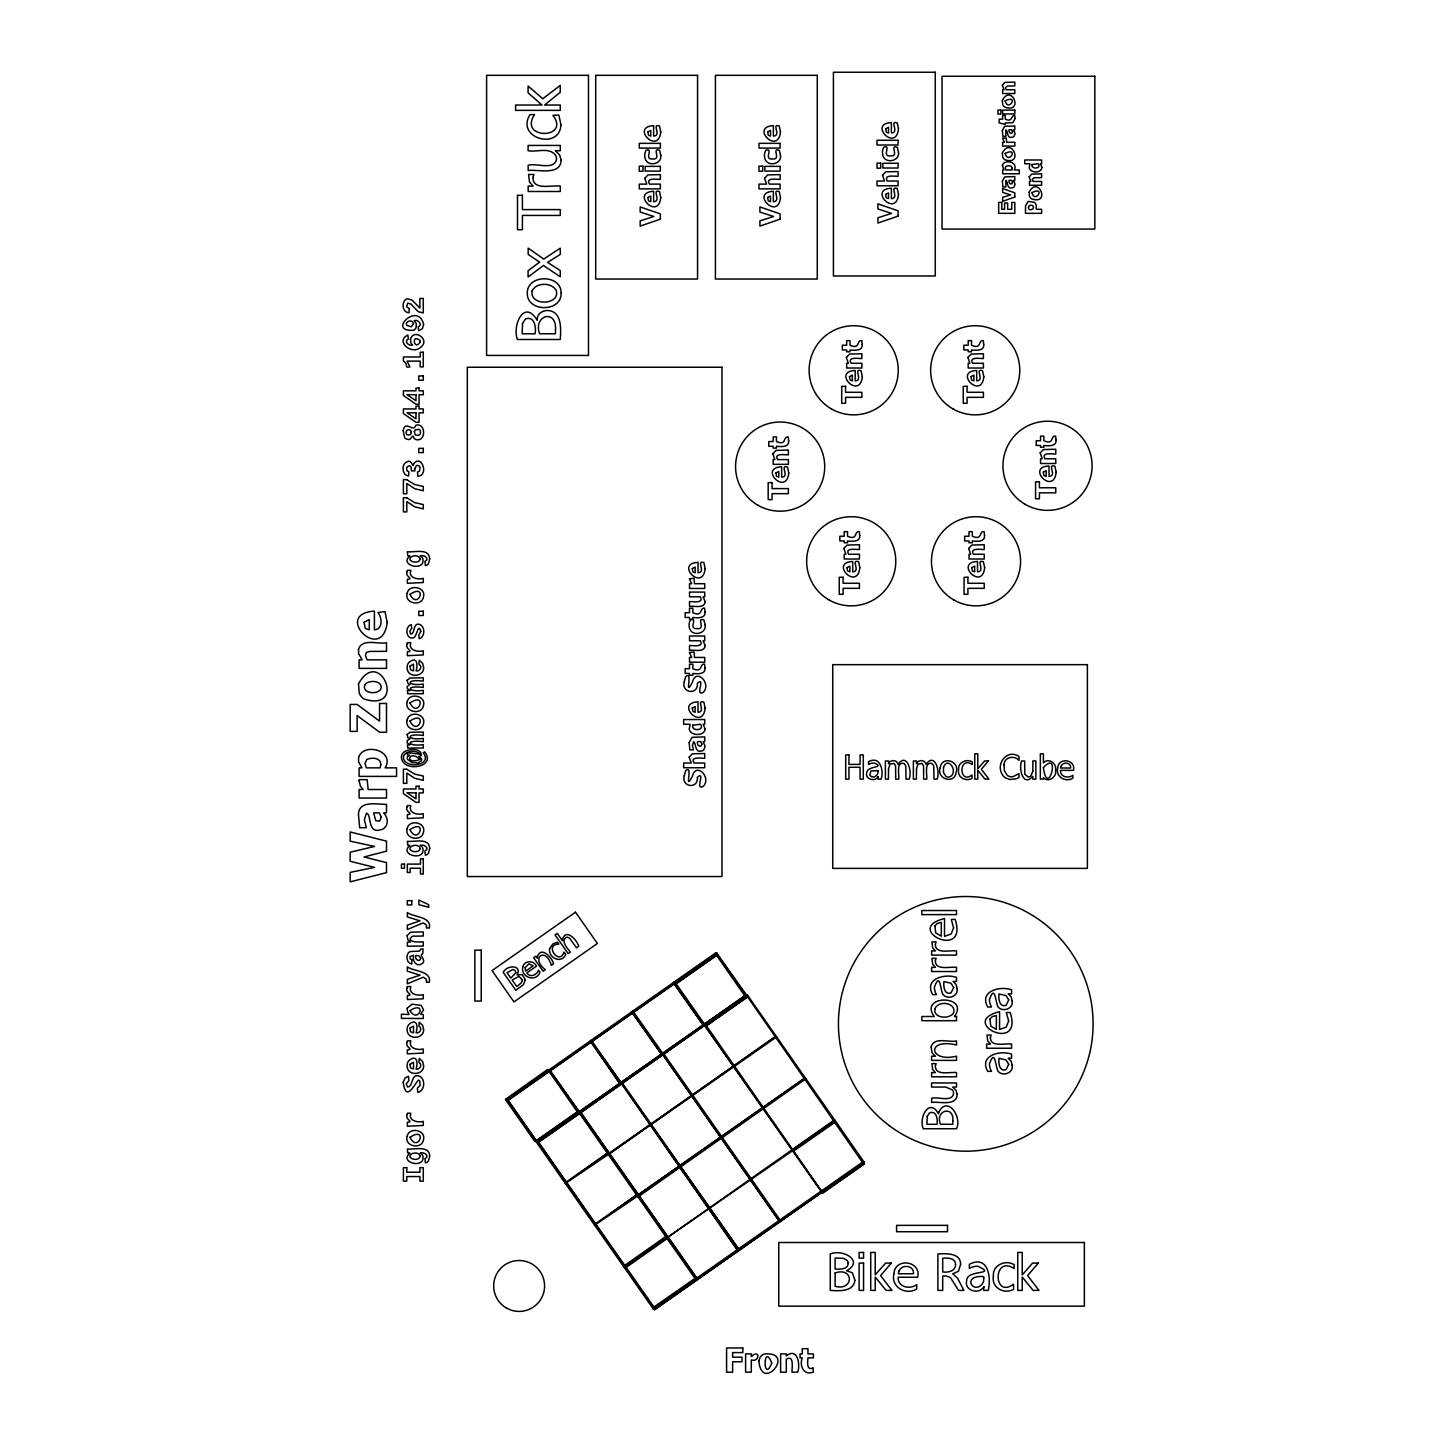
<?xml version="1.0" encoding="UTF-8"?>
<svg xmlns="http://www.w3.org/2000/svg" width="1445" height="1445" viewBox="0 0 1445 1445"><rect width="100%" height="100%" fill="white"/><g stroke="black" fill="none" stroke-linecap="round" stroke-linejoin="round"><path stroke-width="1.5" d="M694.991 1278.391L653.014 1307.635L653.122 1308.881L654.404 1307.707L537.558 1140.827L536.167 1140.755L537.341 1142.038L580.475 1111.837L697.357 1278.699L696.472 1280.071L696.129 1278.482L863.098 1161.762M550.057 1070.51L548.468 1070.239L715.925 952.707L747.661 996.887L705.955 1026.131L675.104 982.329M579.048 1112.397C581.576 1109.489 579.499 1115.721 579.102 1111.765L549.804 1069.824M580.493 1112.451L697.357 1279.331M805.822 1078.855L638.509 1196.586L637.913 1194.943L638.925 1195.268L594.545 1225.27L636.468 1194.834M596.135 1224.692L594.78 1224.059L595.918 1225.071M631.898 1012.042C634.301 1008.971 632.964 1015.221 632.115 1011.663M638.943 1195.701L637.949 1195.412M649.979 1124.896C653.844 1124.138 647.577 1125.529 651.207 1125.529M662.352 1053.983L664.05 1053.604L662.533 1054.146M673.623 982.835L675.23 982.239L673.785 983.25L703.119 1024.884M679.042 1166.639C681.173 1163.532 680.523 1169.655 679.204 1166.422M705.666 1024.812L704.076 1024.541L822.295 1192.288L705.088 1023.819M716.955 953.483L549.841 1071.106L548.847 1069.697L580.276 1113.029L747.48 995.172L746.162 994.756L536.131 1141.803L653.086 1308.628M733.283 1066.247C735.379 1069.535 734.656 1063.159 733.464 1066.663M749.991 1179.138C752.357 1176.067 751.075 1182.335 750.19 1178.759M776.742 1037.347L775.369 1036.48L608.273 1154.555L776.561 1036.95M779.415 1220.465L780.878 1221.151L663.345 1053.188M791.715 1149.696L793.251 1150.419L792.167 1149.245M697.357 1278.699L696.129 1278.482L697.122 1279.909L864.381 1162.503L747.39 994.973L704.383 1025.372L705.666 1024.18M864.381 1162.503L862.719 1161.979L864.02 1163.08M505.678 1099.266L547.601 1069.445L577.837 1112.614M579.571 1113.553L537.847 1142.76L507.123 1098.886L505.533 1099.23L507.123 1099.519M507.195 1099.753L506.87 1098.832M620.844 1082.811L737.636 1250.503L739.081 1249.491L620.989 1082.395L737.745 1250.413M620.772 1083.624L622.217 1082.612L621.187 1083.768M625.143 1266.795C622.235 1263.887 625.559 1269.722 624.836 1265.694M693.239 1095.996L691.758 1095.057L692.986 1096.087M720.856 1136.962L722.157 1138.064L721.398 1136.655M708.483 1207.966L708.827 1208.941M709.856 1208.399C706.027 1209.844 711.41 1205.618 709.224 1209.158M775.08 1036.824L776.38 1037.925L775.315 1036.733M833.584 1120.507L666.705 1237.986L793.142 1150.31M550.021 1070.962L550.057 1069.878L506.906 1100.115L548.54 1070.781M608.327 1153.742L775.802 1036.462M621.982 1083.804L590.553 1040.454L619.562 1083.407M591.565 1041.899L590.571 1040.472M549.768 1070.998L716.901 954.097L716.684 952.977M536.276 1140.846L578.126 1111.512M580.204 1112.921L747.354 995.226M607.261 1153.11L565.32 1183.545L609.682 1153.562L609.501 1154.772M565.483 1182.57L607.352 1153.236M637.642 1195.304L804.666 1078.313C808.387 1079.451 802.029 1079.849 805.208 1078.205M638.708 1196.496L638.925 1195.268M763.683 1107.466C760.377 1109.688 766.663 1107.737 762.815 1107.665M804.522 1078.44L805.569 1079.614M833.801 1119.911L835.3 1122.061L793.504 1151.177M737.654 1250.485L738.919 1249.329L737.636 1250.503M779.559 1220.068L780.553 1221.477M822.512 1191.059L821.067 1192.071L864.218 1161.87M696.689 1279.945L864.074 1162.828M578.054 1111.386L534.903 1141.604L505.678 1099.898L548.197 1070.293M633.47 1011.482L632.079 1012.457L661.395 1054.109L632.061 1012.475M746.035 994.846L716.828 953.122L673.803 983.232L702.992 1024.975M507.321 1100.711L549.046 1071.486L507.412 1100.837L505.913 1098.688M674.02 982.058L675.501 984.171L717.154 954.856M675.519 984.189L717.226 954.982L715.546 952.977L716.72 954.26M536.926 1141.442L578.632 1112.235M579.355 1111.729L746.234 994.882L862.791 1162.864M578.975 1112.704L537.251 1141.929L537.666 1141.026M663.923 1053.405L662.533 1054.398L779.343 1221.296L662.749 1054.453M537.757 1142.652L579.481 1113.427M705.864 1026.004L747.589 996.797M566.765 1182.534C566.314 1185.243 566.205 1179.608 565.736 1183.708M650.033 1125.077L651.406 1124.354M691.74 1096.105L693.13 1095.129M733.464 1066.898L734.855 1065.922M775.17 1037.691L776.579 1036.715M594.834 1224.168L636.559 1194.961M594.563 1225.252L595.954 1224.276M637.697 1195.051L804.576 1078.187M679.222 1167.036L680.631 1166.061M720.947 1137.829L722.337 1136.854M762.671 1108.622L764.062 1107.881M804.395 1079.397L805.786 1078.422M624.059 1265.892L665.693 1236.559M623.77 1266.976L666.199 1237.263M666.615 1237.877L624.348 1267.211M626.787 1265.928L668.114 1236.992C665.531 1236.92 670.046 1237.353 667.482 1238.22M708.447 1208.761L709.838 1207.785M751.563 1178.578L750.172 1179.319M791.878 1150.346L834.993 1120.146M667.12 1238.6L625.486 1267.933L624.168 1265.657M794.804 1149.172L834.813 1121.356M652.995 1308.7L695.406 1278.988M695.822 1279.584L654.097 1308.809L697.321 1278.717M654.603 1309.531L696.327 1280.306L578.072 1111.422M654.693 1309.64L696.418 1280.433M822.711 1192.884L864.435 1163.677L863.026 1161.654M864.525 1163.803L822.801 1193.01L821.302 1190.879M747.173 996.201L745.927 995.533M609.718 1153.543L608.489 1153.327L609.483 1154.736M763.61 1108.821L762.888 1107.43M834.722 1121.23L833.693 1121.049M738.594 1250.684L737.871 1249.293M821.663 1192.288L704.347 1025.101M633.091 1011.301L663.707 1054.597M591.529 1040.617L620.88 1082.486M738.828 1249.437L622.091 1082.702M715.618 953.953L744.717 995.768M733.663 1065.706L734.638 1067.114M792.095 1149.154L793.576 1151.268M691.938 1094.931L692.914 1096.322M721.163 1136.637L722.139 1138.046M750.37 1178.361L751.346 1179.752M632.296 1011.265L633.271 1012.656M679.439 1165.862L680.414 1167.253M708.646 1207.586L709.621 1208.977M590.463 1041.592L619.67 1083.316M537.432 1140.9L654.675 1309.622M536.203 1140.683L507.123 1099.32M835.156 1272.864L835.102 1286.285C853.742 1291.415 854.465 1266.723 835.156 1272.864M956.536 1016.485L956.518 1020.694L921.856 1020.694L921.856 1016.503L934.247 1016.503C918.153 994.612 970.209 994.539 954.459 1016.485L956.536 1016.485M888.53 768.812L888.44 779.126L885.388 779.126L885.388 760.973L888.53 760.973L888.53 763.755C890.156 759.366 897.255 759.51 898.013 764.405C907.099 751.635 912.445 772.136 909.068 779.126L906.015 779.126L905.798 766.067L904.118 763.484C895.701 761.425 899.44 775.206 898.754 779.126L895.701 779.126L895.593 765.994L894.094 763.412L890.066 764.134L888.53 768.812M916.491 768.812L916.419 779.126L913.366 779.126L913.366 760.973L916.491 760.973L916.491 763.755C918.135 759.366 925.215 759.51 925.974 764.405C935.078 751.635 940.424 772.136 937.046 779.126L933.976 779.126L933.759 766.067L932.079 763.484C923.662 761.425 927.419 775.206 926.733 779.126L923.662 779.126L923.554 765.994L922.073 763.412L918.027 764.134L916.491 768.812M525.113 967.753L525.691 971.13L533.151 965.91L528.816 963.797L525.113 967.753M958.559 769.643C957.005 777.265 965.82 782.106 972.088 778.313L971.943 774.99C958.902 785.231 958.27 755.031 972.377 764.568L972.377 762.003C966.633 758.354 957.782 762.364 958.559 769.643M993.419 1276.188C991.089 1287.603 1004.311 1294.883 1013.704 1289.193L1013.487 1284.19C993.13 1299.507 992.715 1254.495 1014.137 1268.547L1014.137 1264.718C1005.521 1259.245 992.263 1265.26 993.419 1276.188M555.512 329.243L555.422 333.795L539.617 333.741C532.826 315.516 556.469 308.435 555.512 329.243M952.815 1120.796L952.743 1124.318L940.496 1124.264C934.554 1110.32 954.224 1104.955 952.815 1120.796M426.528 926.462L426.401 927.979L429.346 927.979C431.694 916.256 413.252 917.268 407.346 912.554L407.346 916.889L420.025 920.862L407.346 925.143L407.346 929.514L423.114 922.921L425.95 924.547L426.528 926.462M426.528 980.758L426.401 982.257L429.346 982.257C431.694 970.552 413.252 971.564 407.346 966.849L407.346 971.184L420.025 975.158L407.346 979.439L407.346 983.81L423.114 977.217L425.95 978.843L426.528 980.758M533.006 177.283C532.338 190.993 552.785 184.761 560.281 186.098L560.281 191.499L528.184 191.499L528.184 186.098L533.133 186.098L529.538 182.16L528.563 174.484L534 174.484L533.006 177.283M935.385 944.091C934.861 954.711 950.702 949.889 956.518 950.918L956.518 955.109L931.628 955.109L931.628 950.918L935.457 950.918L932.675 947.866L931.917 941.923L936.125 941.923L935.385 944.091M935.385 960.491C934.861 971.13 950.702 966.308 956.518 967.337L956.518 971.528L931.628 971.528L931.628 967.337L935.457 967.337L932.675 964.285L931.917 958.342L936.125 958.342L935.385 960.491M935.385 1065.76C934.861 1076.399 950.702 1071.576 956.518 1072.605L956.518 1076.796L931.628 1076.796L931.628 1072.605L935.457 1072.605L932.675 1069.553L931.917 1063.61L936.125 1063.61L935.385 1065.76M990.421 1037.221C989.915 1047.842 1005.756 1043.019 1011.554 1044.049L1011.554 1048.239L986.682 1048.239L986.682 1044.049L990.511 1044.049L987.73 1041.014L986.971 1035.053L991.18 1035.053L990.421 1037.221M359.028 780.589L360.383 786.008L363.038 789.512L359.101 789.512L359.101 798.055L386.501 798.055L386.501 789.512L368.15 789.512L367.174 779.668L359.101 779.668L359.028 780.589M689.464 578.759L691.685 583.708L689.518 583.708L689.518 588.458L704.726 588.458L704.726 583.708L694.539 583.708L693.997 578.235L689.464 578.759M689.464 652.49L691.685 657.439L689.518 657.439L689.518 662.189L704.726 662.189L704.726 657.439L694.539 657.439L693.997 651.966L689.464 652.49M1002.595 138.323L1004.383 142.278L1002.631 142.278L1002.631 146.071L1014.805 146.071L1014.805 142.278L1006.659 142.278L1006.226 137.907L1002.595 138.323M1028.515 207.285C1027.828 212.578 1037.221 208.315 1031.838 205.226L1029.49 205.407L1028.515 207.285M1004.04 764.947L1004.401 770.853L1007.183 775.315A7.749 7.749 0 0 0 1012.873 776.742L1018.996 773.653L1018.996 777.482L1016.088 778.855L1009.856 779.487L1005.557 777.916A9.411 9.411 0 0 1 1002.288 774.448C995.388 763.646 1007.454 748.456 1018.996 756.53L1018.996 760.413C1014.354 754.85 1003.914 757.09 1004.04 764.947M414.896 468.559L414.859 470.871L411.518 470.871L410.994 467.024A2.204 2.204 0 0 0 408.917 465.796L406.587 467.512L407.002 470.835L408.899 471.774L408.592 475.911L407.237 475.622A5.509 5.509 0 0 1 404.401 473.508C402.143 469.806 402.541 463.032 407.382 461.696C411.554 458.787 413.125 469.426 413.685 463.809C421.452 453.567 429.328 475.423 417.858 476.272L417.497 472.045L419.556 471.052L420.08 467.241L418.671 465.543L416.521 465.507L414.896 468.559M358.468 814.619L359.697 827.714L366.308 827.714L364.357 819.496L366.434 813.228C371.708 813.535 367.174 833.909 380.414 829.863A8.128 8.128 0 0 0 384.785 827.606C388.831 823.542 387.459 816.569 383.593 812.867L386.501 812.867L386.501 804.377C377.506 804.486 358.523 799.952 358.468 814.619M689.157 742.567L689.843 749.847L693.51 749.847L692.426 745.277L693.582 741.809C696.219 742.549 694.521 753.17 701.349 751.039A4.516 4.516 0 0 0 703.787 749.792L705.142 746.433L703.119 741.592L704.726 741.592L704.726 736.878L692.029 737.329L689.157 742.567M1002.36 130.52L1002.902 136.336L1005.828 136.336L1005.883 129.905C1007.996 130.502 1006.641 139.009 1012.114 137.293A3.612 3.612 0 0 0 1014.047 136.3L1015.131 133.608L1013.523 129.743L1014.805 129.743L1014.805 125.968L1004.654 126.329L1002.36 130.52M1002.36 181.113L1002.902 186.947L1005.828 186.947L1005.883 180.499C1007.996 181.113 1006.641 189.602 1012.114 187.886A3.612 3.612 0 0 0 1014.047 186.893L1015.131 184.201L1013.523 180.336L1014.805 180.336L1014.805 176.561L1004.654 176.922L1002.36 181.113M407.129 571.714C404.401 576.266 414.643 579.21 407.346 579.319L407.346 583.31L423.277 582.534L423.277 578.415C417.876 579.933 408.032 577.982 410.795 570.305L407.309 570.305L407.129 571.714M407.129 644.109C404.401 648.642 414.643 651.605 407.346 651.713L407.346 655.687L423.277 654.928L423.277 650.81C417.876 652.327 408.032 650.376 410.795 642.7L407.309 642.7L407.129 644.109M407.129 806.978C404.401 811.53 414.643 814.474 407.346 814.583L407.346 818.574L423.277 817.816L423.277 813.679C417.876 815.215 408.032 813.264 410.795 805.569L407.309 805.569L407.129 806.978M407.129 987.965C404.401 992.516 414.643 995.46 407.346 995.569L407.346 999.561L423.277 998.784L423.277 994.666C417.876 996.183 408.032 994.232 410.795 986.556L407.309 986.556L407.129 987.965M407.129 1042.26C404.401 1046.794 414.643 1049.756 407.346 1049.865L407.346 1053.839L423.277 1053.08L423.277 1048.962C417.876 1050.479 408.032 1048.528 410.795 1040.852L407.309 1040.852L407.129 1042.26M407.129 1114.655C404.401 1119.189 414.643 1122.133 407.346 1122.241L407.346 1126.233L423.277 1125.474L423.277 1121.356C417.876 1122.873 408.032 1120.923 410.795 1113.228L407.309 1113.228L407.129 1114.655M878.163 776.669L878.054 779.126L881.107 779.126C884.069 770.709 880.149 755.211 868.517 761.714L868.517 764.477A10.711 10.711 0 0 1 873.99 762.978C886.291 768.017 867.542 765.561 866.765 772.407C864.688 779.234 874.984 782.305 878.163 776.669M957.114 988.561C958.613 996.526 947.378 1000.229 942.844 994.341C940.189 988.705 939.991 971.672 934.391 987.134A14.667 14.667 0 0 0 936.45 994.63L932.657 994.63C923.752 978.68 944.994 973.334 956.518 977.398L956.518 981.57L953.14 981.408L956.138 984.551L957.114 988.561M983.882 1286.718L983.702 1290.403L988.272 1290.403C991.324 1277.344 988.181 1254.603 969.378 1264.285L969.378 1268.421A16.058 16.058 0 0 1 977.615 1266.181C998.278 1275.321 966.723 1269.27 966.777 1280.324C963.652 1290.566 979.096 1295.172 983.882 1286.718M1012.168 1000.933C1013.668 1008.899 1002.433 1012.62 997.899 1006.731C995.316 1000.699 994.901 984.226 989.446 999.506A14.667 14.667 0 0 0 991.505 1007.02L987.712 1007.02C978.807 991.071 1000.048 985.707 1011.554 989.789L1011.554 993.943L1008.195 993.799L1011.193 996.924L1012.168 1000.933M1012.168 1065.272C1013.668 1073.238 1002.433 1076.958 997.899 1071.07C995.316 1065.037 994.901 1048.564 989.446 1063.845A14.667 14.667 0 0 0 991.505 1071.359L987.712 1071.359C978.807 1055.41 1000.048 1050.045 1011.554 1054.128L1011.554 1058.282L1008.195 1058.137L1011.193 1061.262L1012.168 1065.272M411.988 959.679L411.771 963.996C407.02 963.4 406.063 957.24 407.869 953.61A4.534 4.534 0 0 1 410.308 951.551L419.574 951.099L420.838 948.932L423.078 948.932L422.699 953.881C417.731 954.549 427.756 960.817 421.651 963.959C416.088 967.229 412.006 960.311 413.613 955.289L409.892 956.554L410.199 958.974L411.988 959.679M525.312 979.62L523.379 984.695L515.793 990.313L503.221 972.341C506.852 964.718 522.602 964.736 517.057 974.996L522.097 974.526L525.312 979.62M1055.591 770.221C1057.036 776.832 1048.347 783.172 1043.416 777.627L1043.416 779.144L1040.346 779.126L1040.346 753.82L1043.398 753.82L1043.398 762.87C1048.257 757.252 1057.036 763.466 1055.591 770.221M1025.535 205.768L1025.462 213.336L1041.61 213.336L1041.61 209.29L1036.336 209.29L1036.191 205.587A6.033 6.033 0 0 0 1034.403 202.3L1028.154 201.415L1025.535 205.768M1043.362 767.674C1047.878 799.374 1061.154 748.149 1043.362 767.674M684.28 681.805C681.01 693.112 698.459 695.569 697.357 683.232C706.099 675.899 694.214 697.61 703.534 692.119C711.536 683.178 696.02 667.662 692.408 682.203C683.539 699.055 693.817 669.27 685.544 676.838L684.28 681.805M684.28 775.839C681.01 787.146 698.459 789.602 697.357 777.265C706.099 769.932 694.214 791.643 703.534 786.152C711.536 777.211 696.02 761.696 692.408 776.218C683.539 793.088 693.817 763.303 685.544 770.871L684.28 775.839M420.838 631.375L418.761 635.096L419.303 638.726C425.191 637.064 425.191 626.48 419.718 624.385C412.457 622.289 415.51 633.94 410.669 634.12L409.784 631.357L411.717 628.286L411.337 624.619C404.781 625.974 405.648 639.322 413.017 637.986C417.334 637.155 417.876 621.982 420.838 631.375M403.191 1082.341C406.027 1102.282 413.559 1085.61 418.418 1080.101A2.005 2.005 0 0 1 419.754 1081.059L420.116 1085.52L417.334 1088.193L417.876 1092.402C425.173 1090.939 425.769 1078.078 418.779 1075.929C410.687 1073.725 413.433 1086.821 407.598 1087.037L406.189 1083.985L408.881 1080.553L408.447 1076.344L405.142 1077.898L403.191 1082.341M423.584 324.312L422.428 328.575L418.707 330.797L418.165 326.913C423.24 325.053 418.075 319.128 414.173 320.627L416.359 323.806L416.052 327.672A5.383 5.383 0 0 1 413.74 330.237C386.447 332.386 417.984 300.957 423.584 324.312M705.034 611.921C705.828 618.731 697.068 617.954 692.823 617.467L692.823 619.273L689.518 619.273L689.518 617.467L685.165 617.467L685.165 612.716L689.518 612.716L689.518 608.164L692.823 608.164L692.823 612.716C703.39 617.376 699.037 607.406 704.6 608.164L705.034 611.921M705.034 667.897C705.828 674.707 697.068 673.912 692.823 673.424L692.823 675.248L689.518 675.248L689.518 673.424L685.165 673.424L685.165 668.692L689.518 668.692L689.518 664.122L692.823 664.122L692.823 668.692C703.39 673.352 699.037 663.363 704.6 664.122L705.034 667.897M788.663 440.743C789.476 447.553 780.715 446.758 776.453 446.288L776.453 448.094L773.147 448.094L773.147 446.288L768.794 446.288L768.794 441.538L773.147 441.538L773.147 436.968L776.453 436.968L776.453 441.538C787.019 446.198 782.684 436.209 788.229 436.968L788.663 440.743M862.195 344.434C863.008 351.243 854.248 350.449 849.985 349.961L849.985 351.785L846.68 351.785L846.68 349.961L842.327 349.961L842.327 345.229L846.68 345.229L846.68 340.659L849.985 340.659L849.985 345.229C860.552 349.889 856.217 339.9 861.762 340.659L862.195 344.434M859.721 535.409C860.534 542.236 851.773 541.441 847.511 540.954L847.511 542.778L844.205 542.778L844.205 540.954L839.852 540.954L839.852 536.221L844.205 536.221L844.205 531.652L847.511 531.652L847.511 536.221C858.095 540.882 853.742 530.893 859.287 531.652L859.721 535.409M983.72 344.434C984.515 351.243 975.772 350.449 971.51 349.961L971.51 351.785L968.204 351.785L968.204 349.961L963.851 349.961L963.851 345.229L968.204 345.229L968.204 340.659L971.51 340.659L971.51 345.229C982.076 349.889 977.741 339.9 983.286 340.659L983.72 344.434M984.533 535.409C985.345 542.236 976.585 541.441 972.322 540.954L972.322 542.778L969.017 542.778L969.017 540.954L964.664 540.954L964.664 536.221L969.017 536.221L969.017 531.652L972.322 531.652L972.322 536.221C982.907 540.882 978.554 530.893 984.099 531.652L984.533 535.409M1015.04 118.508L1012.837 122.662L1005.286 122.933L1005.286 124.378L999.163 122.933L999.163 119.14L1002.631 119.14L1002.631 115.492L1005.286 115.492L1005.286 119.14C1012.891 122.843 1010.723 115.022 1014.697 115.492L1015.04 118.508M1056.06 439.912C1056.855 446.74 1048.095 445.945 1043.85 445.457L1043.85 447.282L1040.544 447.282L1040.544 445.457L1036.191 445.457L1036.191 440.725L1040.544 440.725L1040.544 436.155L1043.85 436.155L1043.85 440.725C1054.417 445.385 1050.063 435.397 1055.627 436.155L1056.06 439.912M409.26 308.598L409.025 312.77C403.101 312.499 401.511 304.642 404.636 300.542A4.769 4.769 0 0 1 407.382 298.862L411.933 299.982L419.881 308.056L419.881 298.429L423.277 298.429L423.277 312.933L418.255 311.705L410.976 304.1L407.725 303.107L406.587 306.828L409.26 308.598M429.671 559.052L428.479 563.604A4.805 4.805 0 0 1 426.293 565.356L425.39 565.627L424.902 561.491C430.158 558.854 424.017 554.212 420.17 555.891A4.714 4.714 0 0 1 422.933 559.251C424.993 572.039 398.459 565.302 409.91 555.91A21.838 21.838 0 0 1 407.743 555.693L407.346 551.719C414.498 552.676 429.436 547.655 429.671 559.052M429.671 848.612L428.479 853.182A4.805 4.805 0 0 1 426.293 854.934L425.39 855.205L424.902 851.069C430.158 848.414 424.017 843.79 420.17 845.451A4.714 4.714 0 0 1 422.933 848.811C424.938 861.635 398.441 854.826 409.91 845.397A21.838 21.838 0 0 1 407.743 845.271L407.346 841.279C414.498 842.236 429.436 837.233 429.671 848.612M429.671 1156.271L428.479 1160.841A4.805 4.805 0 0 1 426.293 1162.593L425.39 1162.864L424.902 1158.727C430.158 1156.072 424.017 1151.448 420.17 1153.11A4.714 4.714 0 0 1 422.933 1156.47C424.993 1169.258 398.459 1162.539 409.91 1153.146A21.838 21.838 0 0 1 407.743 1152.929L407.346 1148.938C414.498 1149.895 429.436 1144.892 429.671 1156.271M537.45 956.608L537.359 958.252L535.896 956.156L533.62 957.746L543.067 971.221L545.325 969.631C530.134 958.487 545.578 945.752 551.358 965.404L553.58 963.851C552.279 957.909 541.134 945.572 537.45 956.608M403.209 430.754L404.582 437.582A4.606 4.606 0 0 0 407.273 439.226C411.175 441.646 412.764 432.236 413.812 437.907A4.606 4.606 0 0 0 416.684 439.75C426.474 441.339 425.534 422.084 415.799 425.263C413.396 433.337 405.304 419.249 403.209 430.754M561.112 160.124C560.678 176.164 537.233 169.047 528.184 170.546L528.184 165.272C535.589 162.544 554.537 171.07 556.524 159.004A7.261 7.261 0 0 0 554.88 154.344C548.143 147.173 536.529 152.375 528.093 150.732L528.093 145.439L560.281 145.439L560.281 150.732L555.332 150.732L559.667 154.976L561.112 160.124M957.15 1094.335C956.825 1106.78 938.636 1101.253 931.628 1102.427L931.628 1098.326C937.371 1096.213 952.056 1102.824 953.592 1093.468A5.635 5.635 0 0 0 952.327 1089.873L945.716 1087.055L931.573 1087.055L931.573 1082.955L956.518 1082.955L956.518 1087.055L952.689 1087.055L956.03 1090.343L957.15 1094.335M522.349 979.945L521.284 982.943L516.75 986.61L512.144 979.981L519.008 976.332L522.349 979.945M380.757 764.423L380.234 767.855L366.452 767.855L364.989 763.339L366.795 759.492C371.383 757.216 380.902 757.541 380.757 764.423M893.913 1273.713C890.608 1286.899 905.798 1295.822 916.744 1288.922L916.744 1284.641C909.953 1289.681 897.544 1287.387 898.158 1277.254L917.665 1277.254C921.585 1260.853 894.961 1257.078 893.913 1273.713M940.189 768.017C936.27 779.433 955.253 784.527 956.156 772.082C960.076 760.594 941.165 755.59 940.189 768.017M1012.259 168.433L1012.024 169.968L1005.901 169.968L1005.25 167.963L1006.045 166.247L1008.628 165.705L1011.355 166.374L1012.259 168.433M1057.65 767.999C1055.446 776.778 1065.561 782.738 1072.876 778.132L1072.876 775.297C1068.343 778.656 1060.07 777.121 1060.486 770.366L1073.491 770.366C1076.091 759.42 1058.354 756.909 1057.65 767.999M387.224 622.38C382.058 664.682 332.079 613.746 374.418 611.127L374.418 629.839C382.943 629.37 382.221 617.467 377.904 612.517L384.966 611.614L387.224 622.38M660.762 131.929C658.396 155.518 630.056 126.745 653.646 125.679L653.646 136.065C662.117 135.794 651.135 123.186 659.498 125.95L660.762 131.929M660.762 197.55C658.396 221.157 630.056 192.366 653.646 191.3L653.646 201.704C662.117 201.415 651.135 188.807 659.498 191.571L660.762 197.55M705.142 568.626C702.758 592.233 674.418 563.442 698.025 562.376L698.025 572.78C706.479 572.491 695.515 559.883 703.878 562.647L705.142 568.626M705.142 708.104C702.758 731.712 674.418 702.92 698.025 701.855L698.025 712.259C706.479 711.988 695.515 699.38 703.878 702.125L705.142 708.104M780.481 131.929C778.114 155.518 749.774 126.745 773.364 125.679L773.364 136.065C781.835 135.794 770.871 123.186 779.234 125.95L780.481 131.929M780.481 197.55C778.114 221.157 749.774 192.366 773.364 191.3L773.364 201.704C781.835 201.415 770.871 188.807 779.234 191.571L780.481 197.55M788.771 473.021C786.405 496.628 758.065 467.837 781.655 466.771L781.655 477.175C790.126 476.886 779.144 464.279 787.507 467.042L788.771 473.021M862.304 376.712C859.919 400.319 831.597 371.528 855.187 370.462L855.187 380.848C863.658 380.577 852.676 367.969 861.039 370.733L862.304 376.712M859.829 567.704C857.463 591.294 829.123 562.52 852.713 561.455L852.713 571.841C861.184 571.57 850.202 558.962 858.583 561.726L859.829 567.704M898.483 128.858C896.117 152.447 867.777 123.674 891.384 122.608L891.384 132.994C899.838 132.723 888.874 120.116 897.237 122.879L898.483 128.858M898.483 194.479C896.117 218.087 867.777 189.295 891.384 188.229L891.384 198.633C899.838 198.344 888.874 185.737 897.237 188.5L898.483 194.479M983.828 376.712C981.444 400.319 953.122 371.528 976.712 370.462L976.712 380.848C985.165 380.577 974.201 367.969 982.564 370.733L983.828 376.712M984.641 567.704C982.275 591.294 953.935 562.52 977.524 561.455L977.524 571.841C985.996 571.57 975.014 558.962 983.377 561.726L984.641 567.704M1056.169 472.208C1053.784 495.816 1025.444 467.024 1049.052 465.958L1049.052 476.344C1057.505 476.073 1046.541 463.466 1054.904 466.229L1056.169 472.208M660.762 155.247C662.207 164.405 647.541 167.205 645.174 158.589A11.307 11.307 0 0 1 645.012 152.863L645.933 150.334C654.278 147.372 643.242 159.943 652.815 158.968C662.081 159.871 651.243 147.318 659.588 150.334L660.762 155.247M705.142 624.926C706.587 634.066 691.902 636.884 689.536 628.268A11.307 11.307 0 0 1 689.373 622.542L690.313 619.995C698.658 617.033 687.621 629.605 697.176 628.629C706.461 629.532 695.605 616.979 703.95 619.995L705.142 624.926M780.481 155.247C781.944 164.405 767.259 167.205 764.893 158.589A11.307 11.307 0 0 1 764.73 152.863L765.669 150.334C773.996 147.372 762.96 159.943 772.533 158.968C781.799 159.871 770.962 147.318 779.307 150.334L780.481 155.247M898.483 152.177C899.946 161.334 885.261 164.134 882.895 155.518A11.307 11.307 0 0 1 882.732 149.792L883.672 147.264C891.998 144.301 880.962 156.873 890.535 155.897C899.802 156.801 888.964 144.247 897.309 147.264L898.483 152.177M960.6 1264.483L958.432 1271.257L952.707 1273.822L957.457 1277.976L963.869 1290.403L958.577 1290.403L950.358 1277.452L946.06 1275.971L942.7 1275.971L942.7 1290.403L937.877 1290.403L937.877 1253.989C945.825 1253.447 960.925 1252.743 960.6 1264.483M562.557 939.033L562.43 940.695L557.3 933.344L555.061 934.915L568.174 953.628L570.396 952.074C567.759 948.769 559.612 940.027 567.09 937.046L569.547 938.184L576.483 947.812L578.704 946.258C577.187 940.388 566.314 927.943 562.557 939.033M758.878 1360.901C761.659 1393.865 796.701 1350.858 764.17 1354.001A7.893 7.893 0 0 0 760.106 1357.343L758.878 1360.901M414.354 431.585L415.257 434.909L418.671 435.415L420.405 433.897L420.405 430.827A2.384 2.384 0 0 0 418.635 429.364L415.239 429.869L414.354 431.585M358.486 683.882L359.227 693.022A11.831 11.831 0 0 0 364.23 699.127C407.671 712.475 379.62 645.355 358.486 683.882M1002.36 100.427L1002.685 104.492A5.256 5.256 0 0 0 1004.907 107.201C1024.09 113.577 1011.464 83.051 1002.36 100.427M1002.36 152.971L1002.685 157.035A5.256 5.256 0 0 0 1004.907 159.745C1024.09 166.121 1011.464 135.595 1002.36 152.971M1029.165 192.149L1029.49 196.213A5.256 5.256 0 0 0 1031.712 198.922C1050.894 205.298 1038.269 174.773 1029.165 192.149M407.201 593.263C403.95 603.558 421.579 606.918 423.421 597.146C426.564 587.013 408.971 583.599 407.201 593.263M407.201 701.855C403.95 712.15 421.579 715.492 423.421 705.738C426.564 695.587 408.971 692.173 407.201 701.855M407.201 719.953C403.95 730.249 421.579 733.59 423.421 723.837C426.564 713.685 408.971 710.272 407.201 719.953M407.201 828.545C403.95 838.841 421.579 842.182 423.421 832.428C426.564 822.277 408.971 818.863 407.201 828.545M423.584 667.482C424.306 675.646 411.807 678.012 408.05 671.672C406.478 668.547 406.641 664.176 409.549 661.882C416.792 656.445 418.165 663.923 416.106 670.895C420.025 671.835 422.825 665.928 418.905 664.212L419.249 660.311L422.681 663.436L423.584 667.482M407.201 1136.203C403.95 1146.499 421.579 1149.841 423.421 1140.087C426.564 1129.936 408.971 1126.522 407.201 1136.203M423.584 1029.454C424.306 1037.6 411.807 1039.966 408.05 1033.627C406.478 1030.502 406.641 1026.131 409.549 1023.837C416.792 1018.4 418.165 1025.896 416.106 1032.85C420.025 1033.789 422.825 1027.883 418.905 1026.185L419.249 1022.283L422.681 1025.39L423.584 1029.454M423.584 1065.633C424.306 1073.798 411.807 1076.164 408.05 1069.824C406.478 1066.699 406.641 1062.328 409.549 1060.034C416.792 1054.597 418.165 1062.075 416.106 1069.047C420.025 1069.986 422.825 1064.08 418.905 1062.364L419.249 1058.462L422.681 1061.587L423.584 1065.633M537.323 318.153L537.161 320.284C524.282 298.501 512.108 325.143 517.382 339.485L560.281 339.485C560.877 329.46 562.268 311.795 548.269 310.494C543.483 310.278 537.883 312.897 537.323 318.153M938.708 1112.18L938.582 1113.842C929.352 1097.116 918.442 1117.816 923.265 1128.726L956.518 1128.726C962.352 1116.967 947.523 1095.129 938.708 1112.18M953.592 927.871L951.189 933.976L944.506 936.36L944.506 918.532C902.041 929.063 968.602 961.25 955.145 919.381L951.262 919.381L953.592 927.871M1008.646 1021.001L1006.244 1027.124L999.561 1029.49L999.561 1011.681C957.096 1022.193 1023.656 1054.398 1010.199 1012.511L1006.298 1012.511L1008.646 1021.001M931.122 1046.921L932.079 1052.917L935.439 1056.187L931.573 1056.187L931.573 1060.377L956.518 1060.377L956.518 1056.187C929.009 1063.032 925.793 1037.636 956.518 1045.006L956.518 1040.906C949.365 1042.893 934.066 1036.264 931.122 1046.921M358.523 649.383L358.595 653.664L362.135 659.841L359.101 659.841L359.101 668.385L386.501 668.385L386.501 659.841L367.084 659.841L365.44 655.434L366.38 652.472L369.613 651.442L386.501 651.316L386.501 642.718C378.536 644.633 361.936 637.859 358.523 649.383M411.373 432.416L410.47 434.602L408.628 435.126L406.767 434.548L406.009 432.434L406.767 430.285L408.628 429.707L410.452 430.176L411.373 432.416M560.913 124.722C560.046 150.641 515.142 138.395 530.026 114.57L534.542 114.57C517.996 139.822 571.01 139.352 552.947 115.347L558.854 115.094L560.913 124.722M644.813 178.313L646.818 184.111L639.268 184.111L639.268 188.862L660.365 188.862L660.365 184.111L649.564 184.111C645.481 177.265 657.276 179.523 660.365 179.379L660.365 174.61L647.992 174.917L644.813 178.313M689.175 757.198L691.198 763.014L683.648 763.014L683.648 767.747L704.726 767.747L704.726 763.014L693.943 763.014C689.843 756.15 701.656 758.408 704.726 758.264L704.726 753.495L692.354 753.802L689.175 757.198M705.142 601.535C704.726 609.086 693.835 605.618 689.518 606.34L689.518 601.572C692.625 601.427 704.365 603.721 700.301 596.821L689.518 596.821L689.518 592.089L704.726 592.089L704.726 596.821L703.047 596.821L705.142 601.535M705.142 645.481C704.726 653.014 693.835 649.564 689.518 650.268L689.518 645.5C692.625 645.355 704.365 647.649 700.301 640.767L689.518 640.767L689.518 636.017L704.726 636.017L704.726 640.767L703.047 640.767L705.142 645.481M764.531 178.313L766.536 184.111L758.986 184.111L758.986 188.862L780.083 188.862L780.083 184.111L769.3 184.111C765.2 177.265 777.013 179.523 780.083 179.379L780.083 174.61L767.71 174.917L764.531 178.313M772.822 453.784L774.827 459.6L773.147 459.6L773.147 464.333L788.374 464.333L788.374 459.6L777.573 459.6C773.49 452.737 785.285 454.994 788.374 454.85L788.374 450.081L776.001 450.388L772.822 453.784M846.355 357.457L848.36 363.273L846.68 363.273L846.68 368.023L861.888 368.023L861.888 363.273L851.105 363.273C847.005 356.427 858.818 358.685 861.888 358.541L861.888 353.754L849.534 354.061L846.355 357.457M843.88 548.45L845.885 554.266L844.205 554.266L844.205 559.016L859.432 559.016L859.432 554.266L848.648 554.266C844.548 547.402 856.361 549.66 859.432 549.515L859.432 544.747L847.059 545.054L843.88 548.45M882.534 175.242L884.539 181.04L877.007 181.04L877.007 185.791L898.086 185.791L898.086 181.04L887.302 181.04C883.202 174.195 895.015 176.453 898.086 176.308L898.086 171.54L885.713 171.847L882.534 175.242M967.879 357.457L969.884 363.273L968.204 363.273L968.204 368.023L983.413 368.023L983.413 363.273L972.63 363.273C968.529 356.427 980.342 358.685 983.413 358.541L983.413 353.754L971.058 354.061L967.879 357.457M1002.378 85.092L1003.986 89.734L1002.631 89.734L1002.631 93.528L1014.805 93.528L1014.805 89.734L1006.172 89.734L1005.449 87.784L1007.309 85.996L1014.805 85.941L1014.805 82.13L1004.907 82.383L1002.378 85.092M968.692 548.45L970.697 554.266L969.017 554.266L969.017 559.016L984.244 559.016L984.244 554.266L973.442 554.266C969.36 547.402 981.155 549.66 984.244 549.515L984.244 544.747L971.871 545.054L968.692 548.45M1029.165 176.814L1030.773 181.456L1029.436 181.456L1029.436 185.267L1041.61 185.267L1041.61 181.456L1032.976 181.456L1032.254 179.505L1034.096 177.735L1041.61 177.663L1041.61 173.852L1031.712 174.104L1029.165 176.814M1040.201 452.953L1042.224 458.769L1040.544 458.769L1040.544 463.52L1055.753 463.52L1055.753 458.769L1044.97 458.769C1040.87 451.924 1052.682 454.163 1055.753 454.019L1055.753 449.25L1043.38 449.558L1040.201 452.953M410.47 339.25L410.958 343.224L412.656 345.066C408.935 346.565 403.426 340.984 408.429 338.997L407.869 335.096C394.702 341.11 412.096 355.759 420.838 347.143C430.718 339.81 413.794 327.798 410.47 339.25M407.147 935.656L407.869 939.882L410.506 941.995L407.346 942.248L407.346 946.186L423.277 946.078L423.277 941.923L414.733 941.923L410.886 940.496A2.854 2.854 0 0 1 410.145 938.564L412.367 936.179L423.277 936.035L423.277 931.917L410.579 932.206L407.147 935.656M561.112 292.793C562.123 312.535 526.323 312.535 527.317 292.793C527.335 274.153 561.184 274.116 561.112 292.793M549.642 948.643C547.98 957.836 561.491 964.303 565.772 954.422L563.929 952.038C559.594 966.362 543.483 944.344 558.854 944.091L557.535 942.194L553.092 943.766L549.642 948.643M409.965 594.365C418.273 610.982 428.153 582.461 409.965 594.365M409.965 702.956C418.273 719.574 428.153 691.053 409.965 702.956M409.965 721.055C418.273 737.672 428.153 709.152 409.965 721.055M409.965 829.647C418.273 846.246 428.153 817.744 409.965 829.647M409.965 1137.305C418.273 1153.923 428.153 1125.402 409.965 1137.305M771.738 1363.087C762.797 1384.996 763.05 1340.996 771.738 1363.087M934.951 1009.062C933.145 1018.599 950.34 1019.556 953.7 1012.602C956.211 1002.107 937.426 1000.229 934.951 1009.062M407.129 680.216L407.797 683.214L409.947 684.533L407.237 686.285L407.273 688.615L409.928 690.602L407.346 690.71L407.797 693.763A71.816 71.816 0 0 1 410.741 693.708L423.277 693.708L423.277 690.331C407.273 692.679 404.582 685.002 423.277 687.423L423.277 684.063C406.822 686.519 404.925 678.626 423.277 681.173L423.277 677.813L410.109 677.976L407.129 680.216M407.129 734.512L407.797 737.51L409.947 738.828L407.237 740.581L407.273 742.893L409.928 744.879L407.346 745.006L407.797 748.058A71.816 71.816 0 0 1 410.741 748.004L423.277 748.004L423.277 744.627C407.273 746.975 404.582 739.298 423.277 741.718L423.277 738.359C406.822 740.815 404.925 732.922 423.277 735.469L423.277 732.109L410.109 732.272L407.129 734.512M522.53 323.499L522.151 333.795L535.083 333.795C536.312 327.545 534.578 315.588 525.456 318.966L522.53 323.499M927.238 1116.353L926.949 1124.318L936.974 1124.318C937.931 1119.478 936.595 1110.212 929.514 1112.831L927.238 1116.353M381.299 817.274L379.565 821.103L375.826 820.742L373.641 812.867L379.349 812.867L381.299 817.274M701.837 744.049C701.547 748.709 696.02 744.988 697.592 741.592L700.753 741.592L701.837 744.049M1012.493 131.712C1012.277 135.433 1007.833 132.452 1009.098 129.743L1011.626 129.743L1012.493 131.712M1012.493 182.305C1012.277 186.026 1007.833 183.063 1009.098 180.336L1011.626 180.336L1012.493 182.305M358.595 757.27L358.595 761.912L361.954 767.855L359.101 767.855L359.101 776.398L396.544 776.398L396.544 767.855L385.129 767.855C395.442 751.111 364.068 741.773 358.595 757.27M413.451 324.023L411.247 326.787L406.605 325.269C404.672 320.754 413.541 319.02 413.451 324.023M419.953 754.073L407.4 752.755L407.4 754.742L409.621 755.229L407.255 756.765L407.418 759.257L411.753 762.454L418.201 762.942L421.633 760.666L421.488 758.643L418.725 756.349L421.236 755.681C422.337 747.625 407.544 748.438 403.318 752.628A6.358 6.358 0 0 0 401.421 757.306C402.559 773.021 437.094 767.439 424.667 751.815L423.24 752.863C432.38 764.495 409.82 768.74 404.257 760.413C399.542 751.653 415.943 748.636 419.953 754.073M1002.397 165.254L1003.896 169.968L1002.631 169.968L1002.631 173.761L1019.285 173.761L1019.285 169.968L1014.209 169.968C1018.779 162.526 1004.835 158.372 1002.397 165.254M943.495 767.403L943.495 772.678L946.023 776.507A4.877 4.877 0 0 0 949.455 776.922C959.245 773.021 948.101 755.031 943.495 767.403M705.142 728.822C704.654 735.216 695.334 735.866 691.234 732.525A6.015 6.015 0 0 1 689.229 729.291L690.114 724.27L683.648 724.27L683.648 719.538L704.726 719.538L704.726 724.27L703.137 724.27L705.142 728.822M1041.953 167.403C1041.556 172.515 1034.096 173.039 1030.809 170.365A4.805 4.805 0 0 1 1029.219 167.783L1029.924 163.773L1024.74 163.773L1024.74 159.98L1041.61 159.98L1041.61 163.773L1040.346 163.773L1041.953 167.403M407.201 1008.195C406.858 1015.691 414.227 1014.462 401.421 1014.245L401.421 1018.382L423.277 1018.508L423.277 1014.498L420.694 1014.282L423.584 1009.712L421.236 1005.395L412.006 1004.221L407.201 1008.195M420.35 341.634C414.552 352.092 410.398 333.109 420.098 340.406L420.35 341.634M934.915 925.956L935.71 932.928L941.291 936.216L941.291 922.416L937.227 923.445L934.915 925.956M989.951 1019.086L990.764 1026.058L996.346 1029.364L996.346 1015.546L992.281 1016.576L989.951 1019.086M420.224 558.998C419.483 563.116 412.529 562.882 410.236 560.19A2.565 2.565 0 0 1 410.181 557.896C412.313 554.916 419.465 554.808 420.224 558.998M420.224 848.558C419.483 852.676 412.529 852.442 410.236 849.768A2.565 2.565 0 0 1 410.181 847.474C412.313 844.476 419.465 844.368 420.224 848.558M420.224 1156.217C419.483 1160.353 412.529 1160.1 410.236 1157.427A2.565 2.565 0 0 1 410.181 1155.133C412.313 1152.135 419.465 1152.044 420.224 1156.217M692.769 725.191C691.017 731.73 705.304 730.646 700.518 724.27L692.769 725.191M1032.037 164.513C1030.628 169.733 1042.062 168.866 1038.251 163.773L1032.037 164.513M409.928 1010.561C418.418 1024.794 427.666 999.777 409.928 1010.561M878.054 770.637C878.957 775.351 872.906 779.668 869.745 775.116L870.92 770.944L878.054 770.637M983.702 1277.669C985.038 1284.749 975.971 1291.216 971.239 1284.37C968.583 1277.019 978.789 1275.881 983.702 1276.676L983.702 1277.669M953.682 987.531L951.009 992.932C944.289 995.37 943.26 986.05 943.964 981.57L950.936 983.214L953.682 987.531M1008.736 999.922L1006.063 1005.323C999.344 1007.761 998.314 998.441 999.019 993.943L1005.991 995.587L1008.736 999.922M1008.736 1064.261L1006.063 1069.661C999.344 1072.1 998.314 1062.779 999.019 1058.282L1005.991 1059.926L1008.736 1064.261M1032.85 771.251L1030.791 776.073A4.118 4.118 0 0 1 1028.172 776.995L1024.848 774.249L1024.613 760.973L1021.633 760.973C1018.562 767.873 1022.753 787.76 1032.85 776.326L1032.85 779.126L1035.848 779.126L1035.848 760.919L1032.85 760.919L1032.85 771.251M532.067 290.933C529.809 303.305 550.021 305.509 555.639 297.02A8.616 8.616 0 0 0 556.397 290.969C552.387 282.1 536.131 282.136 532.067 290.933M364.086 622.307L365.224 628.322L369.27 629.875L369.27 619.544L364.086 622.307M647.902 131.874L648.534 135.216L650.792 136.083L650.792 130.357L647.902 131.874M647.902 197.513L648.534 200.855L650.792 201.704L650.792 195.978L647.902 197.513M522.819 966.705C520.164 977.019 535.896 983.07 540.015 972.25L538.552 970.155C536.926 974.978 530.026 978.12 526.829 972.918L536.456 966.181C533.964 960.094 524.661 960.202 522.819 966.705M692.281 568.589L692.914 571.931L695.153 572.78L695.153 567.054L692.281 568.589M767.638 131.874L768.27 135.216L770.51 136.083L770.51 130.357L767.638 131.874M767.638 197.513L768.27 200.855L770.51 201.704L770.51 195.978L767.638 197.513M692.281 708.068L692.914 711.41L695.153 712.277L695.153 706.533L692.281 708.068M775.911 472.985L776.543 476.326L778.801 477.175L778.801 471.449L775.911 472.985M885.64 128.804L886.273 132.145L888.512 133.012L888.512 127.286L885.64 128.804M849.443 376.657L850.075 379.999L852.333 380.866L852.333 375.14L849.443 376.657M885.64 194.443L886.273 197.784L888.512 198.633L888.512 192.907L885.64 194.443M846.987 567.65L847.619 570.992L849.859 571.859L849.859 566.115L846.987 567.65M970.968 376.657L971.6 379.999L973.858 380.866L973.858 375.14L970.968 376.657M971.799 567.65L972.413 570.992L974.671 571.859L974.671 566.115L971.799 567.65M1043.308 472.154L1043.94 475.495L1046.18 476.362L1046.18 470.636L1043.308 472.154M955.56 1264.845C955.578 1271.347 947.757 1272.72 942.7 1271.943L942.7 1258.234C947.559 1257.746 955.994 1257.945 955.56 1264.845M420.694 958.631C419.321 962.858 413.938 958.812 415.907 955.289L419.465 956.156L420.694 958.631M515.865 972.774L510.789 978.084L506.996 972.666L512.921 969.451L515.161 970.606L515.865 972.774M364.772 684.894C361.9 693.726 377.199 694.828 380.794 689.265C383.702 680.324 368.439 679.331 364.772 684.894M1005.16 100.879C1008.393 112.764 1019.375 93.943 1005.16 100.879M1005.16 153.423C1008.393 165.308 1019.375 146.487 1005.16 153.423M1031.947 192.6C1035.198 204.486 1046.18 185.682 1031.947 192.6M848.179 1262.984C848.287 1269.722 839.744 1269.27 835.102 1269.017L835.102 1258.035L843.844 1258.36L847.691 1260.853L848.179 1262.984M409.91 666.217L410.543 669.776L413.523 670.859L413.523 664.086L409.91 666.217M409.91 1028.172L410.543 1031.73L413.523 1032.814L413.523 1026.04L409.91 1028.172M409.91 1064.369L410.543 1067.927L413.523 1069.011L413.523 1062.238L409.91 1064.369M854.88 1280.216C853.778 1292.083 838.786 1290.909 830.279 1290.403L830.279 1253.989C842.236 1248.697 864.905 1260.654 846.571 1270.769L852.369 1272.774L854.88 1280.216M419.899 759.456C403.914 765.706 408.935 748.654 419.899 759.456M899.025 1271.004L898.302 1273.749L913.439 1273.749C914.378 1265.242 901.824 1263.905 899.025 1271.004M1061.045 766.193L1060.576 768.017L1070.655 768.017C1071.287 762.364 1062.924 761.461 1061.045 766.193M988.506 760.919L981.336 769.228L988.904 779.126L985.002 779.126L977.777 770.239L977.777 779.126L974.761 779.126L974.761 753.82L977.777 753.82L977.777 768.776L984.677 760.919L988.506 760.919M891.33 1263.093L880.565 1275.556L891.944 1290.403L886.092 1290.403L875.236 1277.055L875.236 1290.403L870.721 1290.403L870.721 1252.454L875.236 1252.454L875.236 1274.869L885.604 1263.093L891.33 1263.093M1038.341 1263.093L1027.594 1275.556L1038.955 1290.403L1033.103 1290.403L1022.247 1277.055L1022.247 1290.403L1017.732 1290.403L1017.732 1252.454L1022.247 1252.454L1022.247 1274.869L1032.615 1263.093L1038.341 1263.093M752.375 1355.627L751.292 1356.53L751.292 1353.911L745.602 1353.911L745.602 1372.172L751.292 1372.172L751.292 1359.944C759.546 1362.725 760.088 1349.377 752.375 1355.627M560.281 92.245L544.566 105.033L560.281 105.033L560.281 110.362L515.576 110.362L515.576 105.033L541.983 105.033L528.093 92.823L528.093 86.068L542.778 98.748L560.281 85.363L560.281 92.245M787.669 1354.886L786.297 1355.934L786.297 1353.911L780.607 1353.911L780.607 1372.172L786.297 1372.172L786.297 1359.239C794.515 1354.326 791.806 1368.487 791.986 1372.172L797.712 1372.172C800.205 1365.886 798.29 1348.167 787.669 1354.886M539.563 262.177L528.093 270.721L528.093 276.952L543.446 265.519L560.281 276.808L560.281 270.576L547.637 262.412L560.281 254.374L560.281 248.143L543.754 259.052L528.184 248.143L528.184 254.374L539.563 262.177M575.489 912.192L492.041 970.606L513.95 1001.909L597.399 943.477L575.489 912.192M1014.805 197.008L1002.631 201.343L1002.631 197.351L1010.687 194.858L1002.631 192.402L1002.631 188.5L1014.805 192.871L1014.805 197.008M812.939 1368C806.364 1371.16 807.665 1361.334 807.954 1357.885L813.427 1357.885L813.427 1353.911L807.954 1353.911L807.954 1348.691L802.264 1348.691L802.264 1353.911L800.078 1353.911L800.078 1357.885L802.264 1357.885C799.121 1366.049 804.034 1376.001 813.427 1372.009L812.939 1368M660.365 219.17L640.171 226.106L640.171 220.85L653.844 216.461L640.171 212.054L640.171 206.942L660.365 213.878L660.365 219.17M780.083 219.17L759.907 226.106L759.907 220.85L773.581 216.461L759.907 212.054L759.907 206.942L780.083 213.878L780.083 219.17M898.086 216.1L877.91 223.036L877.91 217.78L891.583 213.39L877.91 208.983L877.91 203.871L898.086 210.807L898.086 216.1M386.501 851.159L364.032 856.975L386.501 862.647L386.501 872.635L350.178 881.847L350.178 872.383L374.544 867.379L350.178 861.274L350.178 852.225L374.544 846.445L350.178 841.171L350.178 831.959L386.501 841.153L386.501 851.159M522.404 195.238L517.491 195.328L517.491 229.737L522.404 229.665L522.404 215.431L560.281 215.431L560.281 209.597L522.404 209.597L522.404 195.238M935.276 72.25L833.422 72.25L833.422 275.977L935.276 275.977L935.276 72.25M588.476 75.321L486.604 75.321L486.604 355.434L588.476 355.434L588.476 75.321M697.556 75.321L595.701 75.321L595.701 279.048L697.556 279.048L697.556 75.321M817.274 75.321L715.419 75.321L715.419 279.048L817.274 279.048L817.274 75.321M1094.822 76.26L942.032 76.26L942.032 229.051L1094.822 229.051L1094.822 76.26M1000.897 110.037L997.935 110.037L997.935 114.047L1000.897 114.047L1000.897 110.037M1014.805 110.145L1002.631 110.145L1002.631 113.938L1014.805 113.938L1014.805 110.145M898.086 140.273L877.007 140.273L877.007 145.024L898.086 145.024L898.086 140.273M660.365 143.344L639.268 143.344L639.268 148.094L660.365 148.094L660.365 143.344M780.083 143.344L758.986 143.344L758.986 148.094L780.083 148.094L780.083 143.344M880.691 163.14L877.007 163.14L877.007 168.162L880.691 168.162L880.691 163.14M898.086 163.285L882.859 163.285L882.859 168.017L898.086 168.017L898.086 163.285M642.971 166.211L639.268 166.211L639.268 171.232L642.971 171.232L642.971 166.211M762.689 166.211L758.986 166.211L758.986 171.232L762.689 171.232L762.689 166.211M660.365 166.356L645.138 166.356L645.138 171.106L660.365 171.106L660.365 166.356M780.083 166.356L764.857 166.356L764.857 171.106L780.083 171.106L780.083 166.356M1001.746 202.426L998.676 202.426L998.676 213.336L1014.805 213.336L1014.805 202.426L1011.735 202.426L1011.735 209.308L1007.653 209.308L1007.653 202.968L1004.582 202.968L1004.582 209.308L1001.746 209.308L1001.746 202.426M423.277 352.237L420.206 352.237L420.206 356.987L403.408 356.987L403.408 360.907L405.846 363.255L406.786 367.012L409.947 367.012L407.075 361.124L420.206 361.124L420.206 366.849L423.277 366.849L423.277 352.237M721.976 367.247L467.313 367.247L467.313 876.555L721.976 876.555L721.976 367.247M423.277 375.971L418.797 375.971L418.797 380.216L423.277 380.216L423.277 375.971M845.56 386.321L841.712 386.321L841.712 403.299L845.56 403.299L845.56 397.339L861.888 397.339L861.888 392.281L845.56 392.281L845.56 386.321M967.084 386.321L963.237 386.321L963.237 403.299L967.084 403.299L967.084 397.339L983.413 397.339L983.413 392.281L967.084 392.281L967.084 386.321M419.05 388.037L415.979 388.037L415.979 390.818L403.408 390.818L403.408 395.442L415.943 404.203L419.05 404.203L419.05 394.756L423.277 394.756L423.277 390.818L419.05 390.818L419.05 388.037M415.979 394.756L407.002 394.629L415.979 400.717L415.979 394.756M419.05 406.135L415.979 406.135L415.979 408.917L403.408 408.917L403.408 413.541L415.943 422.301L419.05 422.301L419.05 412.855L423.277 412.855L423.277 408.917L419.05 408.917L419.05 406.135M415.979 412.855L407.002 412.728L415.979 418.815L415.979 412.855M423.277 448.365L418.797 448.365L418.797 452.61L423.277 452.61L423.277 448.365M406.695 479.65L403.408 479.65L403.408 493.793L406.822 493.793L406.822 483.497L414.733 488.699L423.277 490.776L423.277 486.459L414.769 484.563L406.695 479.65M1039.425 481.799L1035.577 481.799L1035.577 498.796L1039.425 498.796L1039.425 492.835L1055.753 492.835L1055.753 487.778L1039.425 487.778L1039.425 481.799M772.045 482.63L768.18 482.63L768.18 499.627L772.045 499.627L772.045 493.666L788.374 493.666L788.374 488.591L772.045 488.591L772.045 482.63M406.695 497.748L403.408 497.748L403.408 511.891L406.822 511.891L406.822 501.596L414.733 506.798L423.277 508.875L423.277 504.558L414.769 502.661L406.695 497.748M843.103 577.296L839.256 577.296L839.256 594.292L843.103 594.292L843.103 588.332L859.432 588.332L859.432 583.274L843.103 583.274L843.103 577.296M967.915 577.296L964.068 577.296L964.068 594.292L967.915 594.292L967.915 588.332L984.244 588.332L984.244 583.274L967.915 583.274L967.915 577.296M423.277 611.235L418.797 611.235L418.797 615.498L423.277 615.498L423.277 611.235M1087.381 664.664L832.735 664.664L832.735 868.391L1087.381 868.391L1087.381 664.664M386.501 703.462L379.565 703.462L379.565 721.127L357.114 704.438L350.178 704.438L350.178 731.387L357.114 731.387L357.114 715.564L379.692 732.272L386.501 732.272L386.501 703.462M848.938 754.922L845.704 754.922L845.704 779.126L848.938 779.126L848.938 767.277L860.064 767.277L860.064 779.126L863.297 779.126L863.297 754.922L860.064 754.922L860.064 764.405L848.938 764.405L848.938 754.922M406.695 769.21L403.408 769.21L403.408 783.371L406.822 783.371L406.822 773.057L414.733 778.277L423.277 780.354L423.277 776.037L414.769 774.123L406.695 769.21M419.05 786.188L415.979 786.188L415.979 788.97L403.408 788.97L403.408 793.594L415.943 802.354L419.05 802.354L419.05 792.908L423.277 792.908L423.277 788.97L419.05 788.97L419.05 786.188M415.979 792.908L407.002 792.781L415.979 798.868L415.979 792.908M423.277 858.89L420.477 858.89L420.477 864.092L407.346 864.092L407.346 872.509L410.145 872.509L410.145 868.228L420.477 868.228L420.477 874.044L423.277 874.044L423.277 858.89M404.474 864.092L401.421 864.092L401.421 868.228L404.474 868.228L404.474 864.092M411.789 900.668L407.309 900.668L407.309 904.931L411.789 904.931L411.789 900.668M956.518 910.531L921.856 910.531L921.856 914.613L956.518 914.613L956.518 910.531M481.221 950.142L474.845 950.142L474.845 1001.06L481.221 1001.06L481.221 950.142M406.767 1167.65L403.408 1167.65L403.408 1181.143L406.767 1181.143L406.767 1176.555L419.917 1176.555L419.917 1181.143L423.277 1181.143L423.277 1167.65L419.917 1167.65L419.917 1172.22L406.767 1172.22L406.767 1167.65M947.505 1225.36L896.586 1225.36L896.586 1231.736L947.505 1231.736L947.505 1225.36M1084.364 1242.501L778.765 1242.501L778.765 1306.154L1084.364 1306.154L1084.364 1242.501M863.568 1252.454L859.089 1252.454L859.089 1258.143L863.568 1258.143L863.568 1252.454M863.568 1263.093L859.089 1263.093L859.089 1290.403L863.568 1290.403L863.568 1263.093M742.802 1347.968L726.582 1347.968L726.582 1372.172L732.633 1372.172L732.633 1361.768L741.989 1361.768L741.989 1357.162L732.633 1357.162L732.633 1352.592L742.802 1352.592L742.802 1347.968M428.623 907.171L418.869 904.696L418.869 900.054L428.623 904.624L428.623 907.171M506.4 1308.014A25.468 25.468 0 0 0 544.584 1285.96A25.468 25.468 0 0 0 506.4 1263.905A25.468 25.468 0 0 0 506.4 1308.014M831.399 408.881A44.56 44.56 0 0 0 898.248 370.299A44.56 44.56 0 0 0 831.399 331.7A44.56 44.56 0 0 0 831.399 408.881M952.923 408.881A44.56 44.56 0 0 0 1019.773 370.299A44.56 44.56 0 0 0 952.923 331.7A44.56 44.56 0 0 0 952.923 408.881M953.736 599.874A44.56 44.56 0 0 0 1020.585 561.292A44.56 44.56 0 0 0 953.736 522.693A44.56 44.56 0 0 0 953.736 599.874M828.924 599.874A44.56 44.56 0 0 0 895.774 561.292A44.56 44.56 0 0 0 828.924 522.693A44.56 44.56 0 0 0 828.924 599.874M1025.246 504.377A44.56 44.56 0 0 0 1092.095 465.796A44.56 44.56 0 0 0 1025.246 427.196A44.56 44.56 0 0 0 1025.246 504.377M757.866 505.208A44.56 44.56 0 0 0 824.716 466.609A44.56 44.56 0 0 0 757.866 428.009A44.56 44.56 0 0 0 757.866 505.208M889.488 1125.799A127.323 127.323 0 0 0 1092.203 1038.937A127.323 127.323 0 0 0 915.624 906.81A127.323 127.323 0 0 0 889.488 1125.799"/></g></svg>
